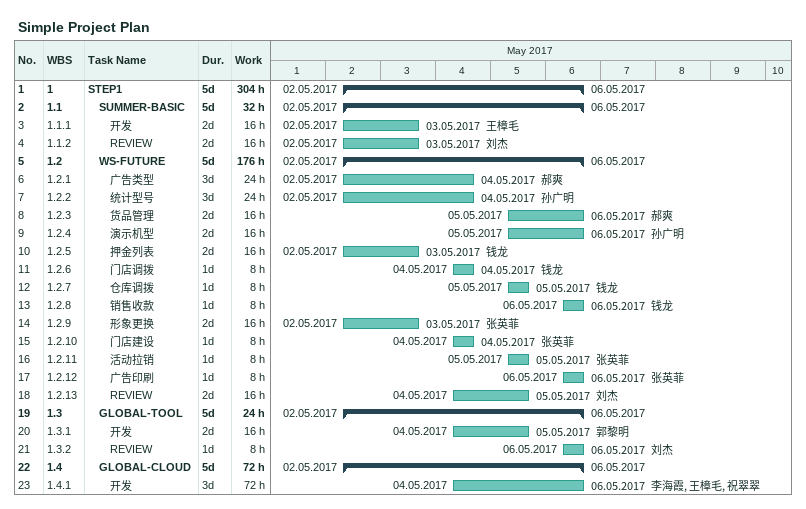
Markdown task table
Simple Project Plan

| ID | WBS | Task | Duration | Start | Finish | Resources | Work (h) |
|---|---|---|---|---|---|---|---|
| 1 | 1 | **STEP1** | 5d | 2017-05-02 | 2017-05-06 |  | 304 |
| 2 | 1.1 | **SUMMER-BASIC** | 5d | 2017-05-02 | 2017-05-06 |  | 32 |
| 3 | 1.1.1 | 开发 | 2d | 2017-05-02 | 2017-05-03 | 王樟毛 | 16 |
| 4 | 1.1.2 | REVIEW | 2d | 2017-05-02 | 2017-05-03 | 刘杰 | 16 |
| 5 | 1.2 | **WS-FUTURE** | 5d | 2017-05-02 | 2017-05-06 |  | 176 |
| 6 | 1.2.1 | 广告类型 | 3d | 2017-05-02 | 2017-05-04 | 郝爽 | 24 |
| 7 | 1.2.2 | 统计型号 | 3d | 2017-05-02 | 2017-05-04 | 孙广明 | 24 |
| 8 | 1.2.3 | 货品管理 | 2d | 2017-05-05 | 2017-05-06 | 郝爽 | 16 |
| 9 | 1.2.4 | 演示机型 | 2d | 2017-05-05 | 2017-05-06 | 孙广明 | 16 |
| 10 | 1.2.5 | 押金列表 | 2d | 2017-05-02 | 2017-05-03 | 钱龙 | 16 |
| 11 | 1.2.6 | 门店调拨 | 1d | 2017-05-04 | 2017-05-04 | 钱龙 | 8 |
| 12 | 1.2.7 | 仓库调拨 | 1d | 2017-05-05 | 2017-05-05 | 钱龙 | 8 |
| 13 | 1.2.8 | 销售收款 | 1d | 2017-05-06 | 2017-05-06 | 钱龙 | 8 |
| 14 | 1.2.9 | 形象更换 | 2d | 2017-05-02 | 2017-05-03 | 张英菲 | 16 |
| 15 | 1.2.10 | 门店建设 | 1d | 2017-05-04 | 2017-05-04 | 张英菲 | 8 |
| 16 | 1.2.11 | 活动拉销 | 1d | 2017-05-05 | 2017-05-05 | 张英菲 | 8 |
| 17 | 1.2.12 | 广告印刷 | 1d | 2017-05-06 | 2017-05-06 | 张英菲 | 8 |
| 18 | 1.2.13 | REVIEW | 2d | 2017-05-04 | 2017-05-05 | 刘杰 | 16 |
| 19 | 1.3 | **GLOBAL-TOOL** | 5d | 2017-05-02 | 2017-05-06 |  | 24 |
| 20 | 1.3.1 | 开发 | 2d | 2017-05-04 | 2017-05-05 | 郭黎明 | 16 |
| 21 | 1.3.2 | REVIEW | 1d | 2017-05-06 | 2017-05-06 | 刘杰 | 8 |
| 22 | 1.4 | **GLOBAL-CLOUD** | 5d | 2017-05-02 | 2017-05-06 |  | 72 |
| 23 | 1.4.1 | 开发 | 3d | 2017-05-04 | 2017-05-06 | 李海霞, 王樟毛, 祝翠翠 | 72 |
